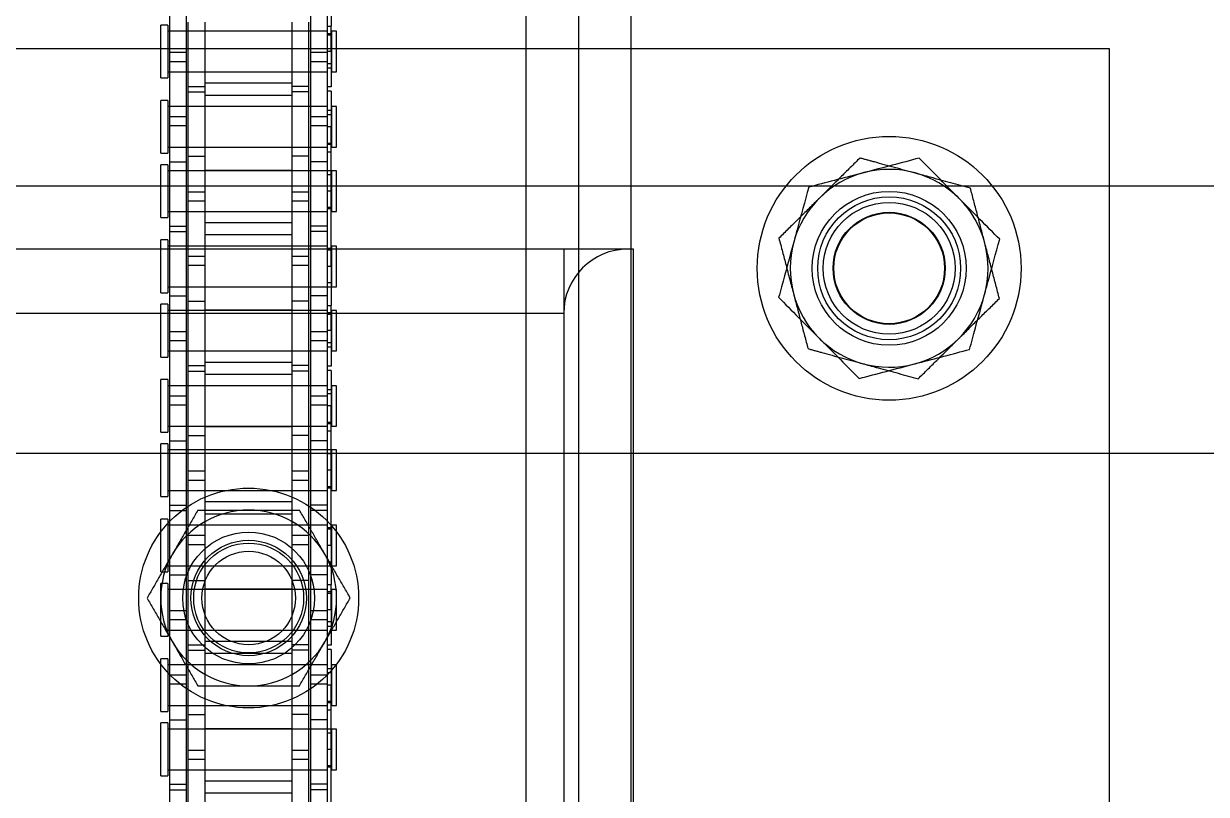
# Model space of a CAD drawing. Header units: metres. Extents: x 0 to 63075, y 0 to 44550.
# Drawn here: x 14129 to 14236.6, y 27284.9 to 27355 of the extents above; entities that cross this region are included whole.
import ezdxf

# ---------------------------------------------------------------- set-up
doc = ezdxf.new("R2010")
doc.units = ezdxf.units.M
doc.header["$LTSCALE"] = 75
doc.linetypes.add('HIDDEN2', pattern=[4.7625, 3.175, -1.5875])
for name, color, linetype in [('SDM', 7, 'Continuous'), ('SL1', 8, 'Continuous'), ('SL4', 4, 'Continuous'), ('ST1', 7, 'HIDDEN2')]:
    doc.layers.add(name, color=color, linetype=linetype)

# ---------------------------------------------------------------- blocks, each defined once
blk = doc.blocks.new('A$C52ce5e24')
at = {"layer": 'SL1'}
for p, q in [((6351.96, 5788.73), (5376.96, 5788.73)), ((6351.96, 5788.73), (5376.96, 5788.73)), ((6351.96, 5764.43), (5376.96, 5764.43)), ((6351.96, 5764.43), (5376.96, 5764.43))]:
    blk.add_line(p, q, dxfattribs=at)
blk = doc.blocks.new('A$Cb6dca9d5')
at = {"layer": 'SL4'}
for p, q in [((328.24, 215), (328.24, 1004.76)), ((337.77, 1004.76), (337.77, 54.76)), ((337.77, 613), (381.25, 613)), ((381.25, 613), (381.25, 513)), ((338, 594.75), (337.77, 594.75)), ((338, 531.25), (338, 594.75))]:
    blk.add_line(p, q, dxfattribs=at)
for start, end in [(104.7385, 164.7385), (44.7385, 104.7385), (344.7385, 44.7385), (164.7385, 224.7385), (284.7385, 344.7385), (224.7385, 284.7385)]:
    blk.add_arc((361.25, 593), 9, start, end, dxfattribs=at)
for points, knots in [([(363.99, 603.03), (363.17, 602.81), (361.52, 602.38), (359.82, 601.93), (358.96, 601.7)], [0, 0, 0, 0, 0.495458, 1, 1, 1, 1]), ([(367.64, 599.33), (367.56, 599.42), (366.9, 600.08), (365.66, 601.33), (364.55, 602.46), (363.99, 603.03)], [0, 0, 0, 0, 0.07009, 0.530784, 1, 1, 1, 1]), ([(358.96, 601.7), (358.84, 601.67), (357.94, 601.44), (356.24, 600.99), (354.71, 600.59), (353.94, 600.38)], [0, 0, 0, 0, 0.07009, 0.5307844, 1, 1, 1, 1]), ([(353.94, 600.38), (353.58, 599.09), (353.13, 597.44), (352.67, 595.74), (352.57, 595.37)], [0, 0, 0, 0, 0.779636, 1, 1, 1, 1]), ([(371.3, 595.64), (370.71, 596.24), (369.51, 597.45), (368.27, 598.7), (367.64, 599.33)], [0, 0, 0, 0, 0.495458, 1, 1, 1, 1]), ([(352.57, 595.37), (352.2, 594.01), (351.73, 592.31), (351.29, 590.68), (351.2, 590.36)], [0, 0, 0, 0, 0.803647, 1, 1, 1, 1]), ([(369.93, 590.63), (370.03, 591), (370.5, 592.7), (370.95, 594.35), (371.3, 595.64)], [0, 0, 0, 0, 0.220364, 1, 1, 1, 1]), ([(368.56, 585.62), (368.65, 585.94), (369.1, 587.57), (369.56, 589.27), (369.93, 590.63)], [0, 0, 0, 0, 0.196353, 1, 1, 1, 1]), ([(351.2, 590.36), (351.79, 589.76), (352.99, 588.55), (354.23, 587.3), (354.86, 586.67)], [0, 0, 0, 0, 0.495458, 1, 1, 1, 1]), ([(354.86, 586.67), (354.94, 586.58), (355.6, 585.92), (356.84, 584.67), (357.95, 583.54), (358.51, 582.97)], [0, 0, 0, 0, 0.07009, 0.530784, 1, 1, 1, 1]), ([(363.54, 584.3), (363.66, 584.33), (364.56, 584.56), (366.26, 585.01), (367.79, 585.41), (368.56, 585.62)], [0, 0, 0, 0, 0.07009, 0.530784, 1, 1, 1, 1]), ([(358.51, 582.97), (359.33, 583.19), (360.98, 583.62), (362.68, 584.07), (363.54, 584.3)], [0, 0, 0, 0, 0.495458, 1, 1, 1, 1])]:
    blk.add_open_spline(points, degree=3, knots=knots, dxfattribs=at)
at = {"layer": 'ST1'}
for p, q in [((328.24, 215), (328.24, 1004.76)), ((333, 1004.76), (333, 4.76)), ((295.84, 612.66), (295.84, 621.75)), ((297.36, 612.66), (297.36, 621.75)), ((308.64, 612.66), (308.64, 621.75)), ((310.16, 612.66), (310.16, 621.75)), ((310.49, 618.58), (310.49, 615.03)), ((297.51, 609.05), (297.51, 615.4)), ((299.03, 609.05), (299.03, 615.4)), ((306.96, 609.05), (306.96, 615.4)), ((308.48, 609.05), (308.48, 615.4)), ((295, 610.33), (295, 615.13)), ((295.66, 615.13), (295, 615.13)), ((295.66, 615.13), (295.66, 610.33)), ((310.16, 614.57), (295.66, 614.57)), ((297.36, 614.57), (295.84, 614.57)), ((299.03, 614.57), (297.51, 614.57)), ((299.03, 614.62), (306.96, 614.62)), ((306.96, 614.57), (299.03, 614.57)), ((308.48, 614.57), (306.96, 614.57)), ((310.16, 614.57), (308.64, 614.57)), ((310.16, 615.03), (310.49, 615.03)), ((310.49, 614.35), (310.16, 614.35)), ((310.53, 614.2), (310.16, 614.2)), ((310.49, 612.73), (310.49, 615.03)), ((310.53, 614.57), (310.53, 610.88)), ((311, 614.57), (310.53, 614.57)), ((311, 610.88), (311, 614.57)), ((262.77, 613), (337.77, 613)), ((295.84, 611.8), (295.84, 612.66)), ((295.84, 612.66), (297.36, 612.66)), ((297.36, 611.8), (297.36, 612.66)), ((308.64, 611.8), (308.64, 612.66)), ((308.64, 612.66), (310.16, 612.66)), ((310.49, 612.73), (310.16, 612.73)), ((310.16, 611.8), (310.16, 612.66)), ((310.49, 612.73), (310.49, 609.5)), ((295.84, 602.7), (295.84, 611.8)), ((297.36, 611.8), (295.84, 611.8)), ((297.36, 602.7), (297.36, 611.8)), ((308.64, 602.7), (308.64, 611.8)), ((310.16, 611.8), (308.64, 611.8)), ((310.16, 602.7), (310.16, 611.8)), ((310.49, 611.62), (310.16, 611.62)), ((310.16, 611.25), (310.53, 611.25)), ((295, 610.33), (295.66, 610.33)), ((295.66, 610.88), (310.16, 610.88)), ((295.84, 610.88), (297.36, 610.88)), ((297.51, 610.88), (299.03, 610.88)), ((299.03, 610.88), (306.96, 610.88)), ((306.96, 610.88), (308.48, 610.88)), ((308.64, 610.88), (310.16, 610.88)), ((310.53, 610.88), (311, 610.88)), ((297.51, 609.55), (299.03, 609.55)), ((297.51, 609.05), (299.03, 609.05)), ((297.51, 599.96), (297.51, 609.05)), ((299.03, 599.96), (299.03, 609.05)), ((306.96, 609.84), (299.03, 609.84)), ((308.48, 609.55), (306.96, 609.55)), ((308.48, 609.05), (306.96, 609.05)), ((306.96, 599.96), (306.96, 609.05)), ((308.48, 599.96), (308.48, 609.05)), ((310.49, 609.5), (310.16, 609.5)), ((310.49, 609.11), (310.16, 609.11)), ((310.49, 609.11), (310.49, 605.88)), ((295, 603.48), (295, 608.28)), ((295.66, 608.28), (295, 608.28)), ((295.66, 608.28), (295.66, 603.48)), ((310.16, 607.72), (295.66, 607.72)), ((297.36, 607.72), (295.84, 607.72)), ((299.03, 607.72), (297.51, 607.72)), ((299.03, 608.77), (306.96, 608.77)), ((306.96, 607.72), (299.03, 607.72)), ((308.48, 607.72), (306.96, 607.72)), ((310.16, 607.72), (308.64, 607.72)), ((310.53, 607.72), (310.53, 604.03)), ((311, 607.72), (310.53, 607.72)), ((311, 604.03), (311, 607.72)), ((295.84, 606.81), (297.36, 606.81)), ((308.64, 606.81), (310.16, 606.81)), ((310.53, 607.35), (310.16, 607.35)), ((310.49, 606.98), (310.16, 606.98)), ((297.36, 605.95), (295.84, 605.95)), ((310.16, 605.95), (308.64, 605.95)), ((310.49, 605.88), (310.16, 605.88)), ((310.49, 593.18), (310.49, 605.88)), ((295, 603.48), (295.66, 603.48)), ((295.66, 604.03), (310.16, 604.03)), ((295.84, 604.03), (297.36, 604.03)), ((297.51, 604.03), (299.03, 604.03)), ((299.03, 604.03), (306.96, 604.03)), ((306.96, 603.99), (299.03, 603.99)), ((306.96, 604.03), (308.48, 604.03)), ((308.64, 604.03), (310.16, 604.03)), ((310.16, 604.4), (310.53, 604.4)), ((310.49, 604.26), (310.16, 604.26)), ((310.49, 603.58), (310.16, 603.58)), ((310.53, 604.03), (311, 604.03)), ((295, 597.63), (295, 602.43)), ((295.66, 602.43), (295, 602.43)), ((295.66, 602.43), (295.66, 597.63)), ((295.84, 602.7), (297.36, 602.7)), ((295.84, 596.35), (295.84, 602.7)), ((297.36, 596.35), (297.36, 602.7)), ((297.51, 603.2), (299.03, 603.2)), ((308.48, 603.2), (306.96, 603.2)), ((310.16, 602.7), (308.64, 602.7)), ((308.64, 596.35), (308.64, 602.7)), ((310.16, 596.35), (310.16, 602.7)), ((310.16, 601.87), (295.66, 601.87)), ((297.36, 601.87), (295.84, 601.87)), ((299.03, 601.87), (297.51, 601.87)), ((299.03, 601.92), (306.96, 601.92)), ((306.96, 601.87), (299.03, 601.87)), ((308.48, 601.87), (306.96, 601.87)), ((310.49, 601.87), (308.64, 601.87)), ((310.53, 601.5), (310.16, 601.5)), ((310.53, 601.87), (310.53, 598.18)), ((311, 601.87), (310.53, 601.87)), ((311, 598.18), (311, 601.87)), ((297.51, 599.1), (297.51, 599.96)), ((297.51, 599.96), (299.03, 599.96)), ((299.03, 599.1), (299.03, 599.96)), ((306.96, 599.1), (306.96, 599.96)), ((306.96, 599.96), (308.48, 599.96)), ((308.48, 599.1), (308.48, 599.96)), ((310.49, 600.03), (310.16, 600.03)), ((295.66, 598.18), (310.16, 598.18)), ((295.84, 598.18), (297.36, 598.18)), ((297.51, 590), (297.51, 599.1)), ((299.03, 599.1), (297.51, 599.1)), ((297.51, 598.18), (299.03, 598.18)), ((299.03, 590), (299.03, 599.1)), ((299.03, 598.18), (306.96, 598.18)), ((306.96, 590), (306.96, 599.1)), ((308.48, 599.1), (306.96, 599.1)), ((306.96, 598.18), (308.48, 598.18)), ((308.48, 590), (308.48, 599.1)), ((308.64, 598.18), (310.16, 598.18)), ((310.16, 598.55), (310.53, 598.55)), ((310.49, 598.41), (310.16, 598.41)), ((310.53, 598.18), (311, 598.18)), ((295, 597.63), (295.66, 597.63)), ((306.96, 597.14), (299.03, 597.14)), ((295.84, 596.85), (297.36, 596.85)), ((295.84, 596.35), (297.36, 596.35)), ((295.84, 587.26), (295.84, 596.35)), ((297.36, 587.26), (297.36, 596.35)), ((299.03, 596.07), (306.96, 596.07)), ((310.16, 596.85), (308.64, 596.85)), ((310.16, 596.35), (308.64, 596.35)), ((308.64, 587.26), (308.64, 596.35)), ((310.16, 587.26), (310.16, 596.35)), ((295, 590.78), (295, 595.58)), ((295.66, 595.58), (295, 595.58)), ((295.66, 595.58), (295.66, 590.78)), ((310.16, 595.02), (295.66, 595.02)), ((297.36, 595.02), (295.84, 595.02)), ((299.03, 595.02), (297.51, 595.02)), ((306.96, 595.02), (299.03, 595.02)), ((308.48, 595.02), (306.96, 595.02)), ((310.16, 595.02), (308.64, 595.02)), ((310.53, 595.02), (310.53, 591.33)), ((311, 595.02), (310.53, 595.02)), ((311, 591.33), (311, 595.02)), ((337.77, 594.75), (262.77, 594.75)), ((297.51, 594.11), (299.03, 594.11)), ((306.96, 594.11), (308.48, 594.11)), ((310.49, 594.8), (310.16, 594.8)), ((310.53, 594.65), (310.16, 594.65)), ((331.65, 594.75), (331.65, 588.9)), ((299.03, 593.25), (297.51, 593.25)), ((308.48, 593.25), (306.96, 593.25)), ((310.49, 593.18), (310.16, 593.18)), ((310.49, 593.18), (310.49, 589.63)), ((310.16, 591.7), (310.53, 591.7)), ((295, 590.78), (295.66, 590.78)), ((295.66, 591.33), (310.16, 591.33)), ((295.84, 591.33), (297.36, 591.33)), ((295.84, 590.5), (297.36, 590.5)), ((297.51, 591.33), (299.03, 591.33)), ((299.03, 591.33), (306.96, 591.33)), ((306.96, 591.29), (299.03, 591.29)), ((306.96, 591.33), (308.48, 591.33)), ((308.64, 591.33), (310.49, 591.33)), ((310.16, 590.5), (308.64, 590.5)), ((310.53, 591.33), (311, 591.33)), ((295, 584.93), (295, 589.73)), ((295.66, 589.73), (295, 589.73)), ((295.66, 589.73), (295.66, 584.93)), ((297.51, 590), (299.03, 590)), ((297.51, 583.65), (297.51, 590)), ((299.03, 583.65), (299.03, 590)), ((308.48, 590), (306.96, 590)), ((306.96, 583.65), (306.96, 590)), ((308.48, 583.65), (308.48, 590)), ((310.16, 589.63), (310.49, 589.63)), ((310.49, 587.33), (310.49, 589.63)), ((331.65, 588.9), (54.35, 588.9)), ((310.16, 589.17), (295.66, 589.17)), ((297.36, 589.17), (295.84, 589.17)), ((299.03, 589.17), (297.51, 589.17)), ((299.03, 589.22), (306.96, 589.22)), ((306.96, 589.17), (299.03, 589.17)), ((308.48, 589.17), (306.96, 589.17)), ((310.16, 589.17), (308.64, 589.17)), ((310.49, 588.95), (310.16, 588.95)), ((310.53, 588.8), (310.16, 588.8)), ((310.53, 589.17), (310.53, 585.48)), ((311, 589.17), (310.53, 589.17)), ((311, 585.48), (311, 589.17)), ((331.65, 588.9), (331.65, 543.45)), ((310.49, 587.33), (310.16, 587.33)), ((310.49, 587.33), (310.49, 584.1)), ((295.84, 586.4), (295.84, 587.26)), ((295.84, 587.26), (297.36, 587.26)), ((295.84, 577.3), (295.84, 586.4)), ((297.36, 586.4), (295.84, 586.4)), ((297.36, 586.4), (297.36, 587.26)), ((297.36, 577.3), (297.36, 586.4)), ((308.64, 586.4), (308.64, 587.26)), ((308.64, 587.26), (310.16, 587.26)), ((308.64, 577.3), (308.64, 586.4)), ((310.16, 586.4), (308.64, 586.4)), ((310.16, 586.4), (310.16, 587.26)), ((310.16, 577.3), (310.16, 586.4)), ((310.49, 586.22), (310.16, 586.22)), ((295.66, 585.48), (310.16, 585.48)), ((295.84, 585.48), (297.36, 585.48)), ((297.51, 585.48), (299.03, 585.48)), ((299.03, 585.48), (306.96, 585.48)), ((306.96, 585.48), (308.48, 585.48)), ((308.64, 585.48), (310.16, 585.48)), ((310.16, 585.85), (310.53, 585.85)), ((310.53, 585.48), (311, 585.48)), ((295, 584.93), (295.66, 584.93)), ((297.51, 584.15), (299.03, 584.15)), ((306.96, 584.44), (299.03, 584.44)), ((308.48, 584.15), (306.96, 584.15)), ((310.49, 584.1), (310.16, 584.1)), ((297.51, 583.65), (299.03, 583.65)), ((297.51, 574.56), (297.51, 583.65)), ((299.03, 574.56), (299.03, 583.65)), ((299.03, 583.37), (306.96, 583.37)), ((308.48, 583.65), (306.96, 583.65)), ((306.96, 574.56), (306.96, 583.65)), ((308.48, 574.56), (308.48, 583.65)), ((310.49, 583.71), (310.16, 583.71)), ((310.49, 583.71), (310.49, 580.48)), ((295, 578.08), (295, 582.88)), ((295.66, 582.88), (295, 582.88)), ((295.66, 582.88), (295.66, 578.08)), ((310.16, 582.32), (295.66, 582.32)), ((297.36, 582.32), (295.84, 582.32)), ((299.03, 582.32), (297.51, 582.32)), ((306.96, 582.32), (299.03, 582.32)), ((308.48, 582.32), (306.96, 582.32)), ((310.16, 582.32), (308.64, 582.32)), ((310.53, 581.95), (310.16, 581.95)), ((310.53, 582.32), (310.53, 578.63)), ((311, 582.32), (310.53, 582.32)), ((311, 578.63), (311, 582.32)), ((295.84, 581.41), (297.36, 581.41)), ((308.64, 581.41), (310.16, 581.41)), ((310.49, 581.58), (310.16, 581.58)), ((297.36, 580.55), (295.84, 580.55)), ((310.16, 580.55), (308.64, 580.55)), ((310.49, 580.48), (310.16, 580.48)), ((310.49, 567.78), (310.49, 580.48)), ((310.16, 579), (310.53, 579)), ((310.49, 578.86), (310.16, 578.86)), ((295, 578.08), (295.66, 578.08)), ((295.66, 578.63), (310.16, 578.63)), ((295.84, 578.63), (297.36, 578.63)), ((297.51, 578.63), (299.03, 578.63)), ((297.51, 577.8), (299.03, 577.8)), ((299.03, 578.63), (306.96, 578.63)), ((306.96, 578.59), (299.03, 578.59)), ((306.96, 578.63), (308.48, 578.63)), ((308.48, 577.8), (306.96, 577.8)), ((308.64, 578.63), (310.16, 578.63)), ((310.49, 578.18), (310.16, 578.18)), ((310.53, 578.63), (311, 578.63)), ((295, 572.23), (295, 577.03)), ((295.66, 577.03), (295, 577.03)), ((295.66, 577.03), (295.66, 572.23)), ((295.84, 577.3), (297.36, 577.3)), ((295.84, 570.95), (295.84, 577.3)), ((297.36, 570.95), (297.36, 577.3)), ((299.03, 576.52), (306.96, 576.52)), ((310.16, 577.3), (308.64, 577.3)), ((308.64, 570.95), (308.64, 577.3)), ((310.16, 570.95), (310.16, 577.3)), ((310.16, 576.47), (295.66, 576.47)), ((297.36, 576.47), (295.84, 576.47)), ((299.03, 576.47), (297.51, 576.47)), ((306.96, 576.47), (299.03, 576.47)), ((308.48, 576.47), (306.96, 576.47)), ((310.49, 576.47), (308.64, 576.47)), ((310.53, 576.11), (310.16, 576.11)), ((310.53, 576.47), (310.53, 572.78)), ((311, 576.47), (310.53, 576.47)), ((311, 572.78), (311, 576.47)), ((297.51, 573.7), (297.51, 574.56)), ((297.51, 574.56), (299.03, 574.56)), ((299.03, 573.7), (299.03, 574.56)), ((306.96, 573.7), (306.96, 574.56)), ((306.96, 574.56), (308.48, 574.56)), ((308.48, 573.7), (308.48, 574.56)), ((310.49, 574.63), (310.16, 574.63)), ((297.51, 564.6), (297.51, 573.7)), ((299.03, 573.7), (297.51, 573.7)), ((299.03, 564.6), (299.03, 573.7)), ((306.96, 564.6), (306.96, 573.7)), ((308.48, 573.7), (306.96, 573.7)), ((308.48, 564.6), (308.48, 573.7)), ((295, 572.23), (295.66, 572.23)), ((295.66, 572.78), (310.16, 572.78)), ((295.84, 572.78), (297.36, 572.78)), ((297.51, 572.78), (299.03, 572.78)), ((299.03, 572.78), (306.96, 572.78)), ((306.96, 572.78), (308.48, 572.78)), ((308.64, 572.78), (310.16, 572.78)), ((310.16, 573.15), (310.53, 573.15)), ((310.49, 573.01), (310.16, 573.01)), ((310.53, 572.78), (311, 572.78)), ((295.84, 571.45), (297.36, 571.45)), ((306.96, 571.74), (299.03, 571.74)), ((310.16, 571.45), (308.64, 571.45)), ((295, 565.38), (295, 570.18)), ((295.66, 570.18), (295, 570.18)), ((295.66, 570.18), (295.66, 565.38)), ((295.84, 570.95), (297.36, 570.95)), ((295.84, 561.86), (295.84, 570.95)), ((297.36, 561.86), (297.36, 570.95)), ((299.03, 570.67), (306.96, 570.67)), ((310.16, 570.95), (308.64, 570.95)), ((308.64, 561.86), (308.64, 570.95)), ((310.16, 561.86), (310.16, 570.95)), ((310.16, 569.62), (295.66, 569.62)), ((297.36, 569.62), (295.84, 569.62)), ((299.03, 569.62), (297.51, 569.62)), ((306.96, 569.62), (299.03, 569.62)), ((308.48, 569.62), (306.96, 569.62)), ((310.16, 569.62), (308.64, 569.62)), ((310.49, 569.4), (310.16, 569.4)), ((310.53, 569.25), (310.16, 569.25)), ((310.53, 569.62), (310.53, 565.93)), ((311, 569.62), (310.53, 569.62)), ((311, 565.93), (311, 569.62)), ((297.51, 568.71), (299.03, 568.71)), ((306.96, 568.71), (308.48, 568.71)), ((299.03, 567.85), (297.51, 567.85)), ((308.48, 567.85), (306.96, 567.85)), ((310.49, 567.78), (310.16, 567.78)), ((310.49, 567.78), (310.49, 564.23)), ((295.66, 565.93), (310.16, 565.93)), ((295.84, 565.93), (297.36, 565.93)), ((297.51, 565.93), (299.03, 565.93)), ((299.03, 565.93), (306.96, 565.93)), ((306.96, 565.89), (299.03, 565.89)), ((306.96, 565.93), (308.48, 565.93)), ((308.64, 565.93), (310.49, 565.93)), ((310.16, 566.3), (310.53, 566.3)), ((310.53, 565.93), (311, 565.93)), ((295, 565.38), (295.66, 565.38)), ((295.84, 565.1), (297.36, 565.1)), ((310.16, 565.1), (308.64, 565.1)), ((295, 559.53), (295, 564.33)), ((295.66, 564.33), (295, 564.33)), ((295.66, 564.33), (295.66, 559.53)), ((310.16, 563.77), (295.66, 563.77)), ((297.36, 563.77), (295.84, 563.77)), ((297.51, 564.6), (299.03, 564.6)), ((297.51, 558.25), (297.51, 564.6)), ((299.03, 563.77), (297.51, 563.77)), ((299.03, 558.25), (299.03, 564.6)), ((299.03, 563.82), (306.96, 563.82)), ((306.96, 563.77), (299.03, 563.77)), ((308.48, 564.6), (306.96, 564.6)), ((306.96, 558.25), (306.96, 564.6)), ((308.48, 563.77), (306.96, 563.77)), ((308.48, 558.25), (308.48, 564.6)), ((310.16, 563.77), (308.64, 563.77)), ((310.16, 564.23), (310.49, 564.23)), ((310.49, 561.93), (310.49, 564.23)), ((310.53, 563.77), (310.53, 560.08)), ((311, 563.77), (310.53, 563.77)), ((311, 560.08), (311, 563.77)), ((310.49, 563.55), (310.16, 563.55)), ((310.53, 563.41), (310.16, 563.41)), ((295.84, 561), (295.84, 561.86)), ((295.84, 561.86), (297.36, 561.86)), ((297.36, 561), (297.36, 561.86)), ((308.64, 561), (308.64, 561.86)), ((308.64, 561.86), (310.16, 561.86)), ((310.49, 561.93), (310.16, 561.93)), ((310.16, 561), (310.16, 561.86)), ((310.49, 561.93), (310.49, 558.7)), ((295.84, 551.9), (295.84, 561)), ((297.36, 561), (295.84, 561)), ((297.36, 551.9), (297.36, 561)), ((308.64, 551.9), (308.64, 561)), ((310.16, 561), (308.64, 561)), ((310.16, 551.9), (310.16, 561)), ((310.49, 560.82), (310.16, 560.82)), ((310.16, 560.45), (310.53, 560.45)), ((295, 559.53), (295.66, 559.53)), ((295.66, 560.08), (310.16, 560.08)), ((295.84, 560.08), (297.36, 560.08)), ((297.51, 560.08), (299.03, 560.08)), ((299.03, 560.08), (306.96, 560.08)), ((306.96, 560.08), (308.48, 560.08)), ((308.64, 560.08), (310.16, 560.08)), ((310.53, 560.08), (311, 560.08)), ((297.51, 558.75), (299.03, 558.75)), ((297.51, 558.25), (299.03, 558.25)), ((297.51, 549.16), (297.51, 558.25)), ((299.03, 549.16), (299.03, 558.25)), ((306.96, 559.04), (299.03, 559.04)), ((308.48, 558.75), (306.96, 558.75)), ((308.48, 558.25), (306.96, 558.25)), ((306.96, 549.16), (306.96, 558.25)), ((308.48, 549.16), (308.48, 558.25)), ((310.49, 558.7), (310.16, 558.7)), ((310.49, 558.31), (310.16, 558.31)), ((310.49, 558.31), (310.49, 555.08)), ((295, 552.68), (295, 557.48)), ((295.66, 557.48), (295, 557.48)), ((295.66, 557.48), (295.66, 552.68)), ((299.03, 557.97), (306.96, 557.97)), ((310.16, 556.92), (295.66, 556.92)), ((297.36, 556.92), (295.84, 556.92)), ((299.03, 556.92), (297.51, 556.92)), ((306.96, 556.92), (299.03, 556.92)), ((308.48, 556.92), (306.96, 556.92)), ((310.16, 556.92), (308.64, 556.92)), ((310.53, 556.55), (310.16, 556.55)), ((310.49, 556.18), (310.16, 556.18)), ((310.53, 556.92), (310.53, 553.23)), ((311, 556.92), (310.53, 556.92)), ((311, 553.23), (311, 556.92)), ((295.84, 556.01), (297.36, 556.01)), ((297.36, 555.15), (295.84, 555.15)), ((308.64, 556.01), (310.16, 556.01)), ((310.16, 555.15), (308.64, 555.15)), ((310.49, 555.08), (310.16, 555.08)), ((310.49, 542.38), (310.49, 555.08)), ((295.66, 553.23), (310.16, 553.23)), ((295.84, 553.23), (297.36, 553.23)), ((297.51, 553.23), (299.03, 553.23)), ((299.03, 553.23), (306.96, 553.23)), ((306.96, 553.19), (299.03, 553.19)), ((306.96, 553.23), (308.48, 553.23)), ((308.64, 553.23), (310.16, 553.23)), ((310.16, 553.6), (310.53, 553.6)), ((310.49, 553.46), (310.16, 553.46)), ((310.53, 553.23), (311, 553.23)), ((295, 552.68), (295.66, 552.68)), ((295.84, 551.9), (297.36, 551.9)), ((295.84, 545.55), (295.84, 551.9)), ((297.36, 545.55), (297.36, 551.9)), ((297.51, 552.4), (299.03, 552.4)), ((308.48, 552.4), (306.96, 552.4)), ((310.16, 551.9), (308.64, 551.9)), ((308.64, 545.55), (308.64, 551.9)), ((310.49, 552.78), (310.16, 552.78)), ((310.16, 545.55), (310.16, 551.9)), ((295, 546.83), (295, 551.63)), ((295.66, 551.63), (295, 551.63)), ((295.66, 551.63), (295.66, 546.83)), ((310.16, 551.07), (295.66, 551.07)), ((297.36, 551.07), (295.84, 551.07)), ((299.03, 551.07), (297.51, 551.07)), ((299.03, 551.12), (306.96, 551.12)), ((306.96, 551.07), (299.03, 551.07)), ((308.48, 551.07), (306.96, 551.07)), ((310.49, 551.07), (308.64, 551.07)), ((310.53, 550.71), (310.16, 550.71)), ((310.53, 551.07), (310.53, 547.38)), ((311, 551.07), (310.53, 551.07)), ((311, 547.38), (311, 551.07)), ((297.51, 548.3), (297.51, 549.16)), ((297.51, 549.16), (299.03, 549.16)), ((299.03, 548.3), (299.03, 549.16)), ((306.96, 548.3), (306.96, 549.16)), ((306.96, 549.16), (308.48, 549.16)), ((308.48, 548.3), (308.48, 549.16)), ((310.49, 549.23), (310.16, 549.23)), ((297.51, 539.2), (297.51, 548.3)), ((299.03, 548.3), (297.51, 548.3)), ((299.03, 539.2), (299.03, 548.3)), ((306.96, 539.2), (306.96, 548.3)), ((308.48, 548.3), (306.96, 548.3)), ((308.48, 539.2), (308.48, 548.3)), ((310.16, 547.75), (310.53, 547.75)), ((310.49, 547.61), (310.16, 547.61)), ((295, 546.83), (295.66, 546.83)), ((295.66, 547.38), (310.16, 547.38)), ((295.84, 547.38), (297.36, 547.38)), ((297.51, 547.38), (299.03, 547.38)), ((299.03, 547.38), (306.96, 547.38)), ((306.96, 547.38), (308.48, 547.38)), ((308.64, 547.38), (310.16, 547.38)), ((310.53, 547.38), (311, 547.38)), ((295.84, 546.05), (297.36, 546.05)), ((295.84, 545.55), (297.36, 545.55)), ((295.84, 536.46), (295.84, 545.55)), ((297.36, 536.46), (297.36, 545.55)), ((306.96, 546.34), (299.03, 546.34)), ((310.16, 546.05), (308.64, 546.05)), ((310.16, 545.55), (308.64, 545.55)), ((308.64, 536.46), (308.64, 545.55)), ((310.16, 536.46), (310.16, 545.55)), ((299.03, 545.27), (306.96, 545.27))]:
    blk.add_line(p, q, dxfattribs=at)
for centre, radius in [((361.25, 593), 12), ((361.25, 593), 7), ((361.25, 593), 6.5), ((361.25, 593), 6), ((361.25, 593), 5.1), ((361.25, 593), 5.04), ((303, 563), 10), ((303, 563), 6), ((303, 563), 5.25), ((303, 563), 5), ((303, 563), 4.25)]:
    blk.add_circle(centre, radius, dxfattribs=at)
for centre, radius, start, end in [((337.5, 588.9), 5.85, 90, 180), ((303, 563), 8, 90, 150), ((303, 563), 8, 30, 90), ((303, 563), 8, 150, 210), ((303, 563), 8, 330, 30), ((303, 563), 8, 210, 270), ((303, 563), 8, 270, 330)]:
    blk.add_arc(centre, radius, start, end, dxfattribs=at)
for points, knots in [([(358.61, 603.05), (358.01, 602.46), (356.8, 601.26), (355.55, 600.02), (354.92, 599.39)], [0, 0, 0, 0, 0.495458, 1, 1, 1, 1]), ([(358.61, 603.05), (359.03, 602.94), (360.66, 602.49), (362.36, 602.03), (363.62, 601.68)], [0, 0, 0, 0, 0.257551, 1, 1, 1, 1]), ([(363.62, 601.68), (364.07, 601.56), (365.77, 601.1), (367.42, 600.64), (368.63, 600.31)], [0, 0, 0, 0, 0.268634, 1, 1, 1, 1]), ([(369.95, 595.29), (369.92, 595.41), (369.69, 596.31), (369.24, 598.01), (368.84, 599.54), (368.63, 600.31)], [0, 0, 0, 0, 0.07009, 0.530784, 1, 1, 1, 1]), ([(354.92, 599.39), (354.83, 599.31), (354.17, 598.65), (352.92, 597.41), (351.79, 596.3), (351.22, 595.74)], [0, 0, 0, 0, 0.07009, 0.530784, 1, 1, 1, 1]), ([(351.22, 595.74), (351.44, 594.92), (351.87, 593.27), (352.32, 591.57), (352.55, 590.71)], [0, 0, 0, 0, 0.495458, 1, 1, 1, 1]), ([(371.28, 590.26), (371.06, 591.08), (370.63, 592.73), (370.18, 594.43), (369.95, 595.29)], [0, 0, 0, 0, 0.495458, 1, 1, 1, 1]), ([(352.55, 590.71), (352.58, 590.59), (352.81, 589.69), (353.26, 587.99), (353.66, 586.46), (353.87, 585.69)], [0, 0, 0, 0, 0.07009, 0.530784, 1, 1, 1, 1]), ([(367.58, 586.61), (367.67, 586.69), (368.33, 587.35), (369.58, 588.59), (370.71, 589.7), (371.28, 590.26)], [0, 0, 0, 0, 0.07009, 0.530784, 1, 1, 1, 1]), ([(363.89, 582.95), (364.49, 583.54), (365.7, 584.74), (366.95, 585.98), (367.58, 586.61)], [0, 0, 0, 0, 0.495458, 1, 1, 1, 1]), ([(353.87, 585.69), (354.29, 585.57), (355.92, 585.12), (357.62, 584.66), (358.88, 584.32)], [0, 0, 0, 0, 0.257551, 1, 1, 1, 1]), ([(358.88, 584.32), (359.34, 584.19), (361.03, 583.73), (362.69, 583.28), (363.89, 582.95)], [0, 0, 0, 0, 0.268634, 1, 1, 1, 1]), ([(298.38, 571), (298.01, 570.35), (297.25, 569.04), (296.47, 567.68), (296.07, 567)], [0, 0, 0, 0, 0.495458, 1, 1, 1, 1]), ([(298.38, 571), (298.77, 571), (300.27, 571), (301.84, 571), (303, 571)], [0, 0, 0, 0, 0.257551, 1, 1, 1, 1]), ([(303, 571), (303.42, 571), (304.98, 571), (306.51, 571), (307.62, 571)], [0, 0, 0, 0, 0.268634, 1, 1, 1, 1]), ([(309.93, 567), (309.87, 567.09), (309.46, 567.81), (308.68, 569.17), (307.97, 570.39), (307.62, 571)], [0, 0, 0, 0, 0.070086, 0.530782, 1, 1, 1, 1]), ([(296.07, 567), (296.02, 566.91), (295.6, 566.19), (294.82, 564.83), (294.12, 563.61), (293.76, 563)], [0, 0, 0, 0, 0.070086, 0.530782, 1, 1, 1, 1]), ([(312.24, 563), (311.86, 563.65), (311.11, 564.96), (310.32, 566.32), (309.93, 567)], [0, 0, 0, 0, 0.495458, 1, 1, 1, 1]), ([(293.76, 563), (294.14, 562.35), (294.89, 561.04), (295.68, 559.68), (296.07, 559)], [0, 0, 0, 0, 0.495458, 1, 1, 1, 1]), ([(309.93, 559), (309.98, 559.09), (310.4, 559.81), (311.18, 561.17), (311.88, 562.39), (312.24, 563)], [0, 0, 0, 0, 0.070086, 0.530782, 1, 1, 1, 1]), ([(296.07, 559), (296.13, 558.91), (296.54, 558.19), (297.32, 556.83), (298.03, 555.61), (298.38, 555)], [0, 0, 0, 0, 0.070086, 0.530782, 1, 1, 1, 1]), ([(307.62, 555), (307.99, 555.65), (308.75, 556.96), (309.53, 558.32), (309.93, 559)], [0, 0, 0, 0, 0.495458, 1, 1, 1, 1]), ([(298.38, 555), (298.77, 555), (300.27, 555), (301.84, 555), (303, 555)], [0, 0, 0, 0, 0.257551, 1, 1, 1, 1]), ([(303, 555), (303.42, 555), (304.98, 555), (306.51, 555), (307.62, 555)], [0, 0, 0, 0, 0.268634, 1, 1, 1, 1])]:
    blk.add_open_spline(points, degree=3, knots=knots, dxfattribs=at)

msp = doc.modelspace()

# ---------------------------------------------------------------- block references
at = {"layer": 'SDM'}
for name, p in [('A$C52ce5e24', (8259.51, 21551.5)), ('A$Cb6dca9d5', (13846.47, 26739.77))]:
    msp.add_blockref(name, p, dxfattribs=at)

doc.saveas('drawing.dxf')
